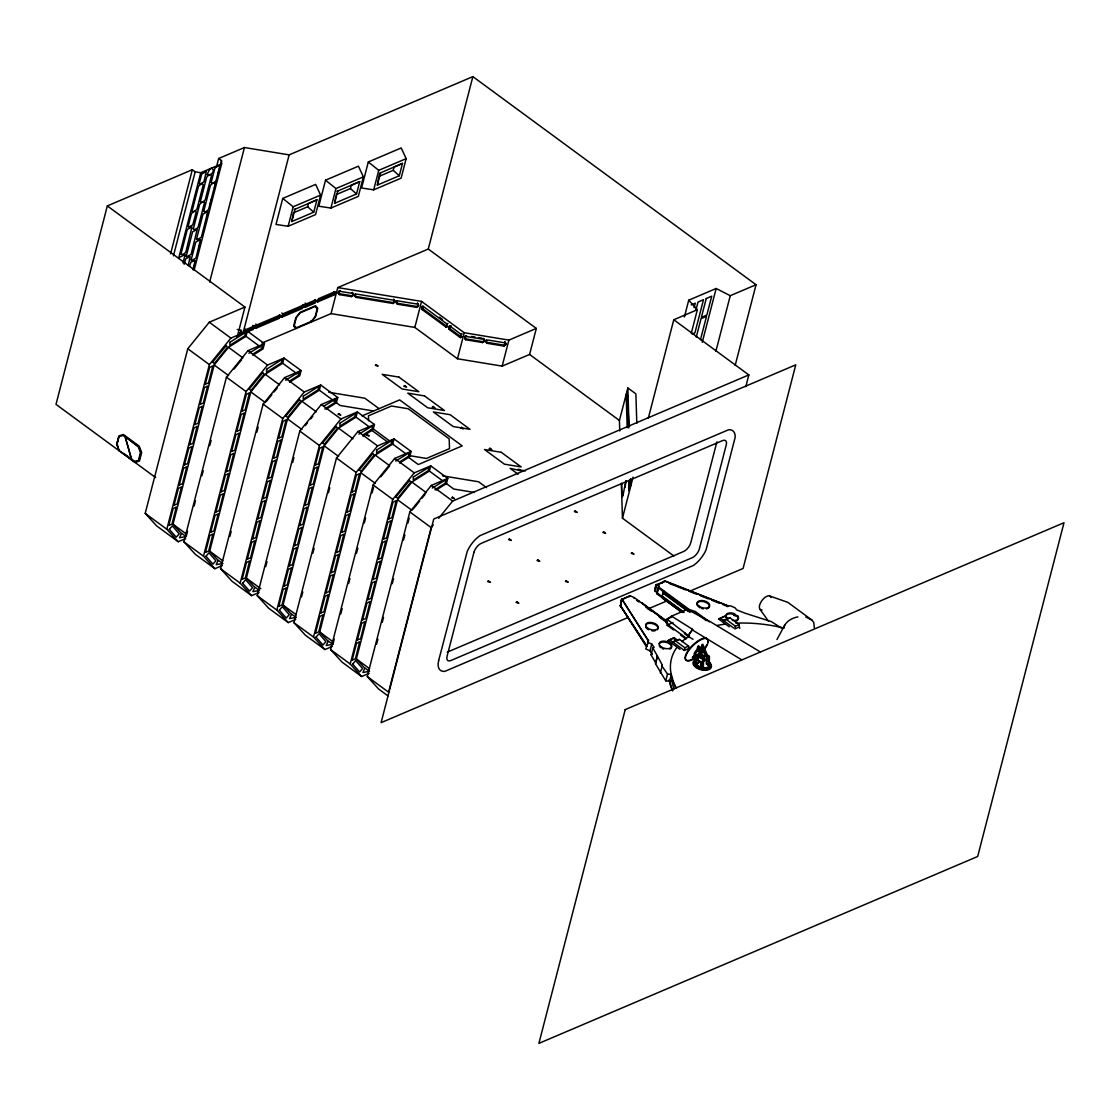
<?xml version="1.0" encoding="UTF-8"?>
<svg xmlns="http://www.w3.org/2000/svg" width="1120" height="1120" viewBox="0 0 1120 1120"><rect width="100%" height="100%" fill="white"/><g stroke="black" fill="none" stroke-linecap="round" stroke-linejoin="round"><path stroke-width="1.5" d="M700.588 666.344L700.644 662.438L698.95 661.192L697.298 663.922L695.422 662.55L699.93 656.25L703.528 658.896L703.402 667.31L700.588 666.344L701.526 665.938L701.582 662.046L700.644 662.438M702.464 667.716L702.59 659.288L698.992 656.642M705.782 653.758L709.38 656.404L709.254 664.832L708.302 665.224L706.426 663.852L706.496 659.946L707.434 659.554M708.302 665.224L708.442 656.796L706.034 655.032M814.366 628.068L813.764 622.44L811.93 620.074L787.808 602.35L769.51 595.924M760.34 651.966L710.444 621.768L687.414 609.392L687.33 610.456L690.102 612.402M625.828 481.194L622.902 495.866L621.796 497M625.086 487.41L626.01 480.746M291.802 221.536L293.398 212.842L307.664 206.766L308.504 203.518L316.932 199.836L313.74 212.198L291.802 221.536L294.994 209.174L294.238 209.594L316.932 199.836M334.572 203.322L337.778 190.96L337.022 191.366L359.716 181.608L356.524 193.97L334.572 203.322L335.916 196.07M402.5 163.394L394.072 167.076L393.232 170.324L378.966 176.4L379.806 173.152L402.5 163.394L399.294 175.756L377.356 185.094L378.7 177.856M684.292 650.44L684.852 647.752L688.632 646.142L688.814 648.508L684.292 650.44L669.662 639.688L668.15 640.612L680.008 649.32M739.186 624.596L735.42 626.206L734.86 628.894L739.382 626.962L739.186 624.596L730.044 617.876L723.352 620.438L730.044 617.876M657.272 655.732L662.34 665.14L662.088 666.274L667.534 674.044L671.314 674.436L669.564 681.24L665.784 680.848L655.55 663.796L657.272 655.732L652.792 647.976L654.15 647.402L651.742 644.07L647.5 642.096L648.326 640.052M703.85 656.852L703.99 656.166A2.17 1.456 66.9 0 1 706.118 656.012A2.17 1.456 66.9 0 1 706.86 658.938A2.17 1.456 66.9 0 1 704.746 659.092M216.482 166.908L218.666 158.494L221.508 160.58L221.606 163.842L200.76 172.718L195.174 171.794L192.332 169.708L107.324 205.926L56 404.362L155.694 477.624M118.86 436.8L116.802 444.71L118.86 436.8L123.396 435.302L138.838 446.656L141.008 452.438L138.964 460.362L134.428 461.846L131.824 460.096L125.314 437.346L131.67 459.83L118.972 450.492L117.362 444.486M170.59 253.792L192.332 169.708M173.432 255.878L195.174 171.794M178.584 258.482L200.76 172.718M183.008 263.074L185.122 254.492L180.18 257.04M184.17 264.264L185.836 258.65L190.148 256.676L188.272 265.37M138.418 460.586L140.462 452.676L138.292 446.894L123.396 435.302M189.476 266.35L190.946 262.122L195.188 260.456L193.172 269.066M193.228 269.892L194.544 264.852M198.884 248.038L200.2 242.984M206.71 217.756L208.026 212.716M210.196 204.302L211.498 199.262M214.55 187.488L215.852 182.448M218.022 174.034L219.324 168.994M220.206 165.634L221.508 160.58M194.208 269.794L221.606 163.842M185.696 538.566L178.22 541.744L156.618 525.868L145.208 513.366L187.782 348.754L209.286 322.224L244.93 307.048L107.324 205.926M209.65 282.044L244.44 147.518L289.128 154.882L472.864 76.622L756.042 284.718L735.168 365.428M178.22 541.744L166.81 529.242L209.384 364.63L230.888 338.1L247.338 331.1L264.404 343.63L263.06 348.838L252.854 355.264M185.85 536.41L180.6 532.546L172.998 524.216L214.172 364.994L228.508 347.312L245.994 336.308L247.338 331.1M222.376 565.516L214.9 568.708L195.286 554.288L183.876 541.772L226.45 377.174L247.954 350.644L264.404 343.63M237.104 337.316L244.93 307.048M186.256 536.242L187.544 531.272M194.068 506.114L195.468 500.864M201.922 475.734L203.21 470.75M209.72 445.606L211.12 440.356M241.094 331.576L239.694 333.284L241.136 332.5L241.444 330.288M241.136 332.5L240.534 330.036L237.244 329.49M243.026 333.144L289.128 154.882M244.482 332.248L243.334 331.408L245.042 332.864L244.482 332.248L245.882 329.616L253.834 326.228L254.408 326.858L252.994 329.49L246.638 332.192M282.744 198.422L276.01 224.448L288.134 226.282L315.546 214.606L320.6 195.09L315.658 184.394L282.744 198.422L293.174 206.766L320.6 195.09M243.908 332.038L251.86 328.65L253.274 326.018L252.7 325.388L256.018 328.202L279.048 318.388L280.462 315.756M255.444 327.572L256.858 324.94L279.888 315.14L282.072 317.1L302.358 308.462L303.772 305.83L303.198 305.2L282.912 313.852L281.498 316.47L282.072 317.1M288.134 226.282L293.174 206.766M214.9 568.708L203.49 556.192L246.064 391.58L267.568 365.064L284.018 358.05L301.084 370.58L299.74 375.788L289.534 382.214M222.53 563.36L217.28 559.496L209.678 551.166L250.852 391.944L265.188 374.262L282.674 363.258L284.018 358.05M256.018 328.202L254.884 327.362L277.914 317.548L279.328 314.916L281.498 316.47M259.056 592.466L251.58 595.658L231.966 581.238L220.556 568.722L263.13 404.124L284.62 377.594L301.084 370.58M229.88 536.382L231.168 531.412M256.816 432.222L258.16 427.112M325.528 180.194L318.794 206.22L330.904 208.068L358.33 196.378L363.384 176.862L358.442 166.18L325.528 180.194L335.958 188.552L363.384 176.862M280.924 316.26L301.224 307.622L302.638 304.99L303.772 305.83M305.382 307.174L304.808 306.544L306.222 303.926L315.546 299.95L316.12 300.58L314.706 303.198L305.382 307.174L304.234 306.334L313.558 302.372L314.972 299.74L317.716 301.91L333.9 295.022L335.314 292.39L334.74 291.774L318.556 298.662L317.142 301.294M330.904 208.068L335.958 188.552M251.58 595.658L240.17 583.142L282.744 418.53L304.248 392.014L320.698 385L337.764 397.53L336.406 402.738L326.214 409.164M259.21 590.31L253.96 586.46L246.358 578.116L287.532 418.894L301.868 401.212L319.354 390.208L320.698 385M336.182 194.628L350.448 188.552L351.288 185.29L359.716 181.608M317.716 301.91L316.582 301.084L332.766 294.182L334.18 291.564L335.314 292.39M368.312 161.966L361.578 187.992L373.688 189.84L401.114 178.164L406.168 158.648L401.212 147.952L368.312 161.966L378.742 170.324L406.168 158.648M295.736 619.416L288.26 622.608L268.632 608.188L257.236 595.686L299.796 431.074L321.3 404.544L337.764 397.53M265.706 566.65L266.994 561.68M292.642 462.49L293.93 457.52M261.912 343.056L331.044 313.614L337.778 287.588L428.274 249.032L472.864 76.622M338.324 293.44L338.632 291.214L340.06 290.43L338.324 293.44L339.248 294.616L351.554 296.632L353.318 294.56L352.366 292.46L353.318 294.56M373.688 189.84L378.742 170.324M377.356 185.094L380.562 172.732M352.982 295.862L353.29 293.636M354.956 296.184L355.264 293.958L354.956 296.184L355.894 297.36L393.022 303.478L394.8 301.392L393.834 299.306L394.8 301.392M288.26 622.608L276.85 610.092L319.424 445.494L340.928 418.964L357.378 411.95L374.43 424.494L373.086 429.688L362.894 436.114M295.89 617.26L290.64 613.41L283.024 605.066L324.212 445.844L338.548 428.162L356.034 417.158L357.378 411.95M332.416 646.366L324.94 649.558L305.312 635.138L293.902 622.636L336.476 458.024L357.98 431.494L374.43 424.494M301.518 596.932L302.806 591.948M312.816 553.266L314.104 548.296M328.468 492.758L329.742 487.788M394.45 302.694L394.758 300.468M396.438 303.016L396.746 300.804L396.438 303.016L397.362 304.192L416.724 307.384L418.488 305.298L417.536 303.212L418.488 305.298M324.94 649.558L313.53 637.042L356.104 472.444L377.594 445.914L394.058 438.9L411.11 451.444L409.766 456.638L399.56 463.064M332.556 644.21L327.306 640.36L319.704 632.016L360.878 472.794L375.214 455.112L392.714 444.108L394.058 438.9M418.152 306.6L418.46 304.388M369.096 673.33L361.606 676.508L341.992 662.088L330.582 649.586L373.156 484.974L394.66 458.444L411.11 451.444M332.976 644.056L334.25 639.072M340.774 613.928L342.174 608.678M348.628 583.534L349.916 578.564M356.426 553.42L357.826 548.17M364.28 523.026L365.568 518.056M372.05 492.912L373.548 487.536M428.274 249.032L536.312 328.426L529.592 354.452L502.166 366.128L457.478 358.764L414.834 327.432L421.554 301.406L337.778 287.588M421.554 307.972L422.982 306.208L446.88 323.876L447.146 326.774L446.04 327.124L422.156 309.582L421.554 307.972L422.982 306.208L421.89 306.67M361.606 676.508L350.21 664.006L392.77 499.394L414.274 472.864L430.738 465.85L447.79 478.394L446.446 483.602L436.24 490.014M369.236 671.16L363.986 667.31L356.384 658.966L397.558 499.744L411.894 482.062L429.38 471.058L430.738 465.85M460.25 337.582L462.448 336.756L460.25 337.582L449.162 329.42L448.896 326.522L451.094 325.71L449.988 326.06L450.254 328.958L461.342 337.106M387.996 695.898L378.672 689.052L367.262 676.536L409.836 511.924L431.34 485.394L447.79 478.394M376.6 644.196L377.888 639.212M392.238 583.688L393.526 578.704M403.536 540.022L404.866 534.912M407.876 523.18L409.164 518.21M382.256 622.356L383.544 617.386M461.356 337.232L461.09 334.32L450.002 326.172L448.896 326.522M457.478 358.764L464.212 332.738L421.554 301.406M464.758 338.59L465.066 336.378L466.494 335.594L464.758 338.59L465.682 339.766L482.692 342.566L484.47 340.494L483.504 338.394L484.442 339.57L484.134 341.796M433.314 524.944L431.158 527.604L388.584 692.202L367.262 676.536M486.108 342.118L486.416 339.892L486.108 342.118L487.046 343.294L504.056 346.094L505.82 344.008L504.868 341.922L505.82 344.008M505.484 345.31L505.792 343.098M502.166 366.128L508.886 340.116L536.312 328.426M619.752 430.948L619.43 420.476L627.844 387.94L635.88 393.848L636.804 423.36M626.192 395.598L627.046 392.35L627.55 408.8L626.71 412.048L626.192 395.598L627.774 395.864M673.89 555.996L622.454 518.196L633.052 477.204M648.382 417.942L673.778 319.76L697.368 309.708L688.73 300.188L716.156 288.498L730.268 295.694L756.042 284.718M684.376 317.002L688.73 300.188M694.092 307.748L695.282 303.184L691.166 304.934M695.87 310.31L698.012 302.022L703.5 299.684L694.918 332.864L692.174 334.04M655.508 662.536L651.028 654.78L652.386 654.206L649.992 650.874L645.736 648.9L646.562 646.856L620.34 605.598L647.052 646.254M621.978 599.242L648.214 640.5L621.978 599.242L630.14 595.77L634.326 597.618L666.33 621.222L668.43 625.044L686.252 638.148L686.014 639.03L680.54 635.012M621.32 604.94L620.606 605.878L621.166 600.138L622.356 599.074L620.228 606.046M691.278 333.256L697.368 309.708M696.276 337.036L701.022 318.682L706.51 316.344L700.476 339.71M634.088 598.514L634.326 597.618M702.24 342.314L716.156 288.498M639.016 601.062L638.778 601.958L636.44 600.236M715.918 351.19L730.268 295.694M682.164 612.402L657.09 593.978L657.048 592.634L655.088 591.192L655.648 585.452L665 580.916L728.322 605.976L730.52 605.836L734.986 607.768L736.778 609.952L744.828 613.116L771.358 621.628L781.312 627.984M657.09 593.978L658.812 585.83L656.852 584.388L655.088 591.192L655.802 590.254L655.046 587.776M657.048 592.634L658.812 585.83M647.444 644.77L648.592 640.346M664.622 581.084L662.368 582.596L664.622 581.084L728.322 605.976M661.78 597.422L663.544 590.618M681.086 611.856L662.844 598.444L662.13 596.078L683.872 612.066M686.476 610.386L664.02 593.88L663.306 591.514M649.992 650.874L651.742 644.07M651.028 654.78L652.792 647.976M666.33 621.222L665.98 622.566L667.38 621.572L641.942 602.882L645.848 606.284M655.55 663.796L657.314 656.992M673.68 629.972L668.206 625.94L668.43 625.044M716.884 441.868L690.816 542.626A8.078 3.934 -53.7 0 1 683.662 551.474L447.146 652.204M660.338 673.078L662.34 665.14M665.784 680.848L667.534 674.044M745.794 386.68L748.832 374.92L673.778 319.76M689.01 610.932L689.36 609.588L658.854 587.174M674.142 688.884A102.256 56.742 14.5 0 1 672.476 684.138L671.832 681.016L672.588 678.062M706.328 620.662L695.156 612.458L695.394 611.576L689.36 609.588M738.136 619.57A6.44 3.57 14.5 0 0 737.422 616.672L733.936 615.356L734.538 613.746L733.768 613.438A6.44 3.57 14.5 0 0 726.74 613.97A6.44 3.57 14.5 0 0 727.874 618.576M733.936 615.356L734.538 613.746M737.422 616.672L737.646 615.776L734.16 614.46M700.952 658.07A1.638 1.106 66.9 0 0 700.798 656.95L697.368 648.256L698.642 645.988L704.046 658.952A2.66 1.806 66.9 0 1 702.814 661.332A2.66 1.806 66.9 0 0 703.29 659.274L697.886 646.31M698.642 645.988L697.368 648.256M706.426 659.512A2.66 1.806 66.9 0 0 708.204 657.188L702.8 644.224L701.526 646.478L704.942 655.186A1.638 1.106 66.9 0 1 704.816 656.922M783.748 627.48C785.694 621.39 791.952 618.002 797.888 616.882M266.308 401.52L271.852 394.604M776.944 639.548L784.938 624.736M695.422 662.55L698.152 659.19M697.298 663.922L699.888 660.8M703.052 657.104L704.844 654.15M704.802 658.7L703.15 661.43L704.088 661.024M692.622 629.356L687.89 636.104L692.622 629.356L671.566 616.14L666.946 619.136L688.646 635.782M698.502 660.268L692.482 657.594L694.26 655.844L698.894 657.846M694.26 655.844L692.482 657.594M629.426 596.708L630.14 595.77L621.166 600.138L622.356 599.074M234.094 368.984L241.64 359.688M311.234 321.468L315.126 316.68L317.17 308.756L315.112 306.502L300.202 312.844L296.324 317.632L294.28 325.556L296.338 327.81L311.234 321.468L310.674 321.048M311.304 322.014L315.602 316.708L317.786 308.252L315.504 305.76L300.146 312.298L295.848 317.604L293.664 326.06L295.946 328.566M274.008 391.944L277.242 387.968M305.298 425.544L307.454 422.884M310.688 418.908L312.83 416.248M380.8 476.784L389.424 466.158M413.182 509.054L419.636 501.088M421.792 498.428L425.026 494.438M438.69 518.308L452.662 501.074L748.832 374.92M622.958 495.138L621.964 496.16L621.572 483.644L622.37 483.784M668.15 640.612L674.184 637.756L677.32 640.052L679.476 639.408L688.632 646.142M727.874 618.52L724.752 616.21L718.718 619.08L729.246 626.822M685.902 638.372L688.576 636.608L693.07 639.296M248.92 353.276L262.388 345.016L261.814 348.488L252.966 354.074M285.6 380.24L299.054 371.98L298.606 375.34L289.646 381.024M323.736 406.266L335.734 398.93L335.174 402.402L324.87 408.898M358.96 434.14L372.414 425.88L371.952 429.24L362.992 434.924M395.64 461.09L409.094 452.83L408.52 456.302L399.672 461.888M432.32 488.04L445.774 479.78L445.2 483.252L434.896 489.748M181.342 533.666L179.536 537.74L186.116 536.522M254.702 587.566L252.882 591.64L259.476 590.422M364.728 668.43L362.922 672.504L369.502 671.272M718.718 619.08L724.752 616.21M338.296 292.516L339.22 293.692L351.526 295.722L352.954 294.938M355.292 294.882L356.734 294.098L393.862 300.23M354.928 295.26L355.866 296.436L392.994 302.554L394.422 301.77M396.774 301.728L398.202 300.944L417.564 304.136M396.41 302.106L397.334 303.268L416.682 306.46L418.124 305.69M464.73 337.68L465.654 338.842L482.664 341.656L484.106 340.872M486.444 340.816L487.886 340.032L504.896 342.846M486.08 341.194L487.018 342.37L504.028 345.17L505.456 344.386M218.666 158.494L244.44 147.518M422.156 309.582L423.248 309.106L447.132 326.662L446.04 327.124M446.88 323.876L447.972 323.414M134.428 461.846L138.964 460.362M448.56 327.824L449.652 327.362M449.162 329.42L450.254 328.958M461.09 334.32L462.182 333.858M362.026 415.926L399.644 399.896L462.196 445.872L418.306 464.562L408.576 457.408M517.524 469.49L518.896 469.238L520.338 470.61L510.118 468.356L518.084 474.208M663.908 582.022L655.648 585.452L656.852 584.388M627.256 617.82L381.094 722.666L433.762 519.022L795.76 364.826L743.092 568.47L690.004 591.094M648.172 608.902L667.478 600.684M671.566 616.14L687.414 609.392M666.946 619.136L671.65 617.134M695.156 612.458L689.136 610.484L688.002 610.974L664.132 593.432M667.38 621.572L666.092 622.118L668.206 625.94M666.764 625.282L673.022 622.608M669.662 639.688L674.184 637.756M685.118 633.192L684.376 633.514L688.576 636.608M677.32 640.052L672.784 641.984L679.476 639.408M702.59 659.288L703.528 658.896A2.17 1.456 66.9 0 0 701.512 656.922M708.442 656.796L709.38 656.404M706.426 663.852L709.254 664.832M218.022 560.616L216.216 564.69L222.796 563.472M291.382 614.516L289.562 618.59L296.142 617.372M328.048 641.48L326.242 645.54L332.822 644.322M135.044 462.448L139.468 461.048L141.652 452.592L139.244 446.18L123.326 434.476L118.902 435.876L116.718 444.332L119.126 450.744M671.832 681.016L669.676 680.792L670.334 683.984A104.482 57.974 14.5 0 0 672.742 690.452M340.088 291.354L352.394 293.384M464.212 332.738L508.886 340.116M471.604 336.434L475.006 336.994M478.408 337.554L481.81 338.114M331.044 313.614L414.834 327.432M466.522 336.518L483.532 339.318M629.664 426.342L628.082 426.076L627.578 409.948L626.738 413.21L627.186 427.714M328.762 392.266L364.854 398.216L379.078 408.66M373.59 410.998L340.074 405.468L336.098 402.542M460.656 427.784L453.264 426.566L433.356 411.95L450.114 414.708L470.008 429.338L463.036 428.176M630.448 482.202L628.866 481.936L629.146 491.022L629.762 480.2M519.89 469.966L525.476 470.89M409.696 455.686L426.454 458.444L449.498 448.63L449.19 438.858L408.254 408.772L391.496 406.014L368.452 415.828L368.606 420.714M442.498 475.832L478.59 481.782L486.542 487.634M474.432 492.45L453.796 489.048L445.844 483.196M784.098 628.138L776.104 626.332A104.482 57.974 14.5 0 0 735.924 623.196M805.812 617.036L811.93 620.074M669.382 583.45L685.608 589.876M688.856 591.164L696.976 594.384M700.224 595.658L708.344 598.878M711.592 600.166L719.712 603.372M722.96 604.66L727.832 606.592M734.3 614.642L733.544 614.32A6.44 3.57 14.5 0 0 725.956 617.554M698.404 654.08L704.592 656.754A1.638 1.106 66.9 0 0 705.026 656.852M703.836 657.076L697.648 654.402L696.64 655.83L699.65 657.16M693.504 656.166L698.138 658.168M691.88 629.678L741.776 659.876M529.592 354.452L619.43 420.476M439.544 317.212L442.358 319.284M333.83 292.866L334.978 293.692M332.766 294.182L333.9 295.022M314.636 301.042L315.784 301.868M313.558 302.372L314.706 303.198M305.088 303.086L306.222 303.926M304.01 304.416L305.144 305.242M303.674 305.718L304.808 306.544M302.302 306.292L303.436 307.132M726.264 619.486L735.42 626.206M301.224 307.622L302.358 308.462M720.216 618.142L733.572 627.956M695.394 611.576L709.338 621.824M689.136 610.484L658.616 588.07L658.574 586.726M687.652 609.938L663.194 591.962L664.02 593.88M281.778 313.012L282.912 313.852M683.76 612.514L657.314 593.082L657.272 591.738M662.956 597.996L682.612 612.444M278.992 316.218L280.126 317.058M277.914 317.548L279.048 318.388M648.522 608.258L667.268 622.02M255.724 324.114L256.858 324.94M254.646 325.43L255.78 326.27M252.938 327.32L254.072 328.16M251.86 328.65L252.994 329.49M673.428 638.358L676.06 640.29M675.696 641.018L684.852 647.752M244.748 328.776L245.882 329.616M696.36 662.144L698.236 663.516M372.848 428.61L390.6 441.644M245.994 336.308L260.428 346.906M282.674 363.258L297.108 373.856M319.354 390.208L336.406 402.738M356.034 417.158L369.152 426.804M392.714 444.108L405.832 453.754M429.38 471.058L442.512 480.704M371.056 429.828L387.73 442.092M209.286 322.224L230.888 338.1M247.954 350.644L267.568 365.064M284.62 377.594L304.248 392.014M321.3 404.544L340.928 418.964M357.98 431.494L377.594 445.914M394.66 458.444L414.274 472.864M431.34 485.394L452.662 501.074M228.508 347.312L242.942 357.91M265.188 374.262L279.622 384.86M301.868 401.212L316.302 411.824M338.548 428.162L352.982 438.774M375.214 455.112L389.648 465.724M411.894 482.062L426.328 492.674M214.172 364.994L228.606 375.592M250.852 391.944L265.286 402.556M287.532 418.894L301.966 429.506M324.212 445.844L338.646 456.456M360.878 472.794L375.326 483.406M397.558 499.744L411.992 510.356M187.782 348.754L209.384 364.63M226.45 377.174L246.064 391.58M263.13 404.124L282.744 418.53M299.796 431.074L319.424 445.494M336.476 458.024L356.104 472.444M373.156 484.974L392.77 499.394M409.836 511.924L431.158 527.604M123.732 453.362L134.974 461.622M172.998 524.216L186.116 533.848M209.678 551.166L222.796 560.798M246.358 578.116L260.792 588.714M283.024 605.066L296.156 614.712M319.704 632.016L332.836 641.662M356.384 658.966L369.502 668.612M145.208 513.366L166.81 529.242M183.876 541.772L203.49 556.192M220.556 568.722L240.17 583.142M257.236 595.686L276.85 610.092M293.902 622.636L313.53 637.042M330.582 649.586L350.21 664.006M645.61 606.998L651.07 611.03M659.26 617.078L664.734 621.11M393.232 170.324L399.294 175.756M350.448 188.552L356.524 193.97M307.664 206.766L313.74 212.198M760.004 609.322L768.488 621.222M620.34 605.598L646.674 646.408M662.018 596.526L662.844 598.444M702.044 644.546L707.448 657.51A2.66 1.806 66.9 0 1 705.67 659.834M702.268 646.156L705.138 653.422M699.832 652.288L701.554 656.642M422.646 307.51L423.248 309.106M739.382 626.962L739.802 628.432M671.202 674.884L671.86 678.076A104.482 57.974 14.5 0 0 676.228 688.436M669.228 679.644L670.208 684.432A104.482 57.974 14.5 0 0 672.63 690.9M627.844 387.94L629.034 426.328M630.658 478.688L630.868 485.66M628.376 415.072L628.768 427.98M621.376 483.294L622.454 518.196M504.028 345.17L504.056 346.094M487.018 342.37L487.046 343.294M482.664 341.656L482.692 342.566M465.654 338.842L465.682 339.766M465.066 336.378L465.094 337.288M416.682 306.46L416.724 307.384M397.334 303.268L397.362 304.192M392.994 302.554L393.022 303.478M355.866 296.436L355.894 297.36M351.526 295.722L351.554 296.632M339.22 293.692L339.248 294.616M676.354 687.988A104.482 57.974 14.5 0 1 671.972 677.628L670.656 671.244A104.482 57.974 14.5 0 1 676.55 647.864M681.926 641.704A104.482 57.974 14.5 0 1 689.472 635.894M716.884 625.492A104.482 57.974 14.5 0 1 724.57 624.204M696.864 604.156A6.44 3.57 14.5 0 1 706.23 602.532A6.44 3.57 14.5 0 1 706.426 608.902M703.29 608.874A6.44 3.57 14.5 0 1 701.652 608.468M700.112 607.852A6.44 3.57 14.5 0 1 698.796 607.054M697.774 606.13A6.44 3.57 14.5 0 1 697.116 605.136M737.534 620.354A6.44 3.57 14.5 0 1 736.554 620.942M737.646 615.776A6.44 3.57 14.5 0 1 732.368 620.396M659.162 643.86A6.44 3.57 14.5 0 1 668.332 643.146A6.44 3.57 14.5 0 1 669.816 649.138M663.754 649.096A6.44 3.57 14.5 0 1 662.228 648.48M660.898 647.668A6.44 3.57 14.5 0 1 659.218 645.764M645.61 625.142A6.44 3.57 14.5 0 1 654.038 624.106A6.44 3.57 14.5 0 1 657.244 629.846M654.976 630.812A6.44 3.57 14.5 0 1 651.84 630.784M648.676 629.762A6.44 3.57 14.5 0 1 645.666 627.046M702.45 648.648A5.558 2.058 -44.5 0 1 701.47 650.636M697.466 654.486A5.558 2.058 -44.5 0 1 694.106 654.15A5.558 2.058 -44.5 0 1 698.068 648.662M699.16 647.892A5.558 2.058 -44.5 0 1 702.324 647.332M699.776 649.082A4.788 1.778 -44.5 0 1 702.142 650.832A4.788 1.778 -44.5 0 1 696.192 655.508A4.788 1.778 -44.5 0 1 697.886 650.566M697.494 656.474A15.008 5.558 -44.5 0 1 686.224 654.892A15.008 5.558 -44.5 0 1 705.096 638.442A15.008 5.558 -44.5 0 1 700.42 653.926M694.162 658.182A15.008 5.558 -44.5 0 1 685.3 656.18A15.008 5.558 -44.5 0 1 698.754 640.416A15.008 5.558 -44.5 0 1 707.616 642.418M706.65 644.966A15.008 5.558 -44.5 0 1 702.73 650.72M703.472 660.38A2.17 1.456 66.9 0 1 702.562 661.066M705.698 654.864A1.638 1.106 66.9 0 1 705.852 655.438M703.43 660.268A2.66 1.806 66.9 0 1 702.884 660.856M762.076 609.966A8.288 4.032 -53.7 0 1 761.796 600.74A8.288 4.032 -53.7 0 1 770.938 597.492M708.638 661.934A9.45 5.236 14.5 0 1 708.876 669.564A9.45 5.236 14.5 0 1 695.814 667.408A9.45 5.236 14.5 0 1 695.576 659.778M708.89 662.228A7.546 4.186 14.5 0 1 706.916 667.548A7.546 4.186 14.5 0 1 697.004 665.154A7.546 4.186 14.5 0 1 697.27 659.428M704.354 659.484A7.546 4.186 14.5 0 1 706.146 660.212M710.64 666.064A8.61 4.774 14.5 0 1 699.146 668.668A8.61 4.774 14.5 0 1 696.164 660.212M709.436 663.418A8.61 4.774 14.5 0 1 710.318 664.748M708.232 660.926A8.33 4.62 14.5 0 1 708.904 667.408A8.33 4.62 14.5 0 1 698.026 666.442A8.33 4.62 14.5 0 1 695.45 659.792M708.778 662.676A7.546 4.186 14.5 0 1 706.258 668.108M702.59 668.08A7.546 4.186 14.5 0 1 700.672 667.618M698.88 666.89A7.546 4.186 14.5 0 1 697.144 659.876M704.242 659.932A7.546 4.186 14.5 0 1 707.574 661.598M229.936 342.37L229.88 345.282L244.762 335.958L245.322 332.486L229.964 342.244M266.616 369.32L266.546 372.232L281.428 362.908L282.002 359.436L266.644 369.208M303.296 396.284L303.226 399.182L318.108 389.858L318.682 386.386L303.324 396.158M339.976 423.234L339.906 426.132L354.788 416.808L355.39 413.42L340.004 423.108M376.656 450.184L376.586 453.082L391.468 443.758L392.028 440.3L376.67 450.058M413.336 477.134L413.266 480.046L428.148 470.722L428.75 467.32L413.35 477.008M181.02 253.792C181.258 255.808 185.458 253.246 185.948 251.692L191.982 226.94L187.334 229.446L181.02 253.792M188.09 226.464L188.65 227.094L192.78 224.896L196.224 212.002C195.972 209.972 191.772 212.534 191.282 214.102L188.09 226.464M192.122 210.854C192.374 212.87 196.574 210.308 197.064 208.74L203.28 184.674C203.042 182.644 198.842 185.206 198.352 186.774L192.122 210.854M186.256 256.186L186.816 256.816L191.1 254.352L197.218 229.348L192.57 231.854L186.256 256.186M199.192 183.526L199.766 184.142L203.896 181.958L206.29 171.64L201.782 173.88L199.192 183.526M193.326 228.858C193.564 230.888 197.764 228.326 198.254 226.758L204.484 202.692C204.232 200.662 200.032 203.224 199.542 204.792L193.326 228.858M191.156 259.896L191.716 260.512L196 258.048L200.438 239.554L195.79 242.06L191.156 259.896M200.382 201.544C200.634 203.56 204.834 200.998 205.324 199.43L211.554 175.364C211.302 173.334 207.102 175.896 206.612 177.464L200.382 201.544M196.532 239.078L197.106 239.694L201.376 237.23L207.802 211.652L203.028 214.088L196.532 239.078M207.284 174.86C217.952 175.364 211.68 159.992 207.284 174.86M203.77 211.092C204.022 213.122 208.222 210.56 208.712 208.992L215.264 183.624C215.026 181.594 210.826 184.156 210.336 185.724L203.77 211.092M211.176 182.462C211.414 184.492 215.614 181.93 216.118 180.362L219.646 166.698C219.394 164.682 215.194 167.244 214.704 168.812L211.176 182.462M168.77 525.364L172.018 524.104L176.26 507.038L173.11 508.648L168.77 525.364M169.288 529.326L176.246 537.18L179.2 533.82L172.354 525.868L169.288 529.326M174.006 505.19L177.24 503.93L181.482 486.864L178.346 488.474L174.006 505.19M179.228 485.016L182.476 483.756L186.774 466.732L183.568 468.3L179.228 485.016M184.436 464.856L187.684 463.582L191.982 446.572L188.776 448.126L184.436 464.856M189.644 444.682L192.892 443.422L197.134 426.356L193.942 428.092L189.644 444.682M194.88 424.508L198.128 423.248L202.356 406.182L199.22 407.792L194.88 424.508M200.088 404.348L203.322 403.074L207.564 386.022L204.414 387.618L200.088 404.348M205.282 384.188L208.53 382.914L212.828 365.904L209.622 367.458L205.282 384.188M212.52 362.152L214.34 363.538L227.36 347.452L226.24 345.576L212.52 362.152M205.45 552.314L208.698 551.054L212.94 533.988L209.79 535.598L205.45 552.314M205.968 556.276L212.912 564.13L215.88 560.77L208.978 552.776L205.968 556.276M210.686 532.14L213.92 530.88L218.232 513.856L215.012 515.424L210.686 532.14M215.908 511.966L219.156 510.706L223.454 493.682L220.248 495.25L215.908 511.966M221.116 491.806L224.35 490.532L228.592 473.48L225.456 475.09L221.116 491.806M226.324 471.632L229.572 470.372L233.814 453.306L230.664 454.916L226.324 471.632M231.56 451.458L234.794 450.198L239.106 433.174L235.886 434.742L231.56 451.458M236.754 431.298L240.002 430.024L244.314 413.014L241.094 414.582L236.754 431.298M241.962 411.138L245.21 409.864L249.452 392.812L246.302 394.408L241.962 411.138M249.2 389.116L251.02 390.488L264.04 374.416L262.906 372.526L249.242 388.976M242.13 579.278L245.364 578.004L249.606 560.938L246.47 562.548L242.13 579.278M242.648 583.226L249.592 591.08L252.56 587.72L245.714 579.768L242.648 583.226M247.352 559.09L250.6 557.83L254.842 540.764L251.692 542.374L247.352 559.09M252.588 538.916L255.822 537.656L260.064 520.59L256.928 522.2L252.588 538.916M257.796 518.756L261.03 517.482L265.342 500.472L262.122 502.04L257.796 518.756M263.004 498.582L266.252 497.322L270.494 480.256L267.344 481.866L263.004 498.582M268.226 478.408L271.474 477.148L275.786 460.124L272.566 461.692L268.226 478.408M273.434 458.248L276.682 456.974L280.924 439.922L277.774 441.532L273.434 458.248M278.642 438.088L281.876 436.814L286.188 419.804L282.982 421.358L278.642 438.088M285.88 416.066L287.7 417.438L300.706 401.366L299.586 399.476L285.922 415.926M278.81 606.228L282.044 604.954L286.286 587.902L283.136 589.498L278.81 606.228M279.314 610.19L286.272 618.044L289.226 614.67L282.324 606.69L279.314 610.19M284.032 586.054L287.28 584.78L291.578 567.756L288.33 569.464L284.032 586.054M289.268 565.88L292.502 564.606L296.814 547.582L293.594 549.15L289.268 565.88M294.462 545.706L297.71 544.446L301.952 527.38L298.802 528.99L294.462 545.706M299.684 525.546L302.932 524.272L307.174 507.206L304.024 508.816L299.684 525.546M304.906 505.372L308.154 504.098L312.396 487.032L309.246 488.642L304.906 505.372M310.114 485.198L313.362 483.938L317.66 466.914L314.454 468.482L310.114 485.198M315.322 465.038L318.556 463.764L322.868 446.754L319.648 448.322L315.322 465.038M322.546 443.016L324.38 444.388L337.386 428.316L336.266 426.426L322.546 443.016M315.476 633.178L318.724 631.904L322.966 614.852L319.816 616.448L315.476 633.178M315.994 637.14L322.952 644.994L325.906 641.62L319.074 633.682L315.994 637.14M320.712 613.004L323.96 611.73L328.202 594.678L325.052 596.274L320.712 613.004M325.934 592.83L329.182 591.556L333.424 574.504L330.274 576.1L325.934 592.83M331.142 572.656L334.39 571.396L338.632 554.33L335.482 555.94L331.142 572.656M336.364 552.496L339.598 551.222L343.84 534.17L340.704 535.766L336.364 552.496M341.586 532.322L344.834 531.048L349.132 514.038L345.926 515.592L341.586 532.322M346.794 512.148L350.042 510.888L354.284 493.822L351.134 495.432L346.794 512.148M351.988 491.988L355.236 490.728L359.478 473.662L356.328 475.272L351.988 491.988M359.226 469.966L361.046 471.338L374.066 455.266L372.946 453.376L359.226 469.966M352.156 660.128L355.404 658.854L359.646 641.802L356.496 643.398L352.156 660.128M352.674 664.09L359.632 671.944L362.586 668.57L355.684 660.59L352.674 664.09M357.392 639.954L360.64 638.68L364.868 621.628L361.676 623.364L357.392 639.954M362.614 619.78L365.862 618.506L370.174 601.496L366.954 603.05L362.614 619.78M367.822 599.62L371.07 598.346L375.368 581.322L372.162 582.89L367.822 599.62M373.044 579.446L376.278 578.172L380.52 561.12L377.37 562.716L373.044 579.446M378.266 559.272L381.514 557.998L385.756 540.946L382.606 542.542L378.266 559.272M383.474 539.112L386.708 537.838L390.95 520.772L387.814 522.382L383.474 539.112M388.668 518.938L391.916 517.678L396.228 500.654L393.008 502.222L388.668 518.938M395.906 496.916L397.726 498.288L410.746 482.216L409.626 480.326L395.906 496.916M438.662 660.506L438.13 663.922A20.3 9.884 -53.7 0 0 444.892 671.342L693.35 565.502A20.3 9.884 -53.7 0 0 706.09 549.794L735.196 437.234A20.3 9.884 -53.7 0 0 728.434 429.814L479.976 535.654A20.3 9.884 -53.7 0 0 467.236 551.362L438.662 660.506M473.97 552.258L447.048 656.362A8.078 3.934 -53.7 0 0 450.856 660.534L692.188 557.732A8.078 3.934 -53.7 0 0 699.356 548.898L726.278 444.794A8.078 3.934 -53.7 0 0 722.47 440.622L481.138 543.424A8.078 3.934 -53.7 0 0 473.97 552.258M706.244 298.522L701.372 317.38L706.846 315.042L711.732 296.184L706.244 298.522M625.212 709.604L538.902 1043.378L977.676 856.478L1064 522.718L625.212 709.604M376.18 364.686L375.368 365.358L378.168 366.142L376.18 364.686M338.8 413.602L337.988 414.288L340.788 415.072L338.8 413.602M404.614 385.574L403.802 386.246L406.602 387.03L404.614 385.574M367.234 434.504L366.422 435.176L369.222 435.96L367.234 434.504M433.048 406.462L432.236 407.148L435.036 407.932L433.048 406.462M461.482 427.364L460.67 428.036L463.47 428.82L461.482 427.364M489.916 448.252L489.104 448.924L491.904 449.708L489.916 448.252M452.522 497.182L451.71 497.854L454.51 498.638L452.522 497.182M509.39 538.958L508.578 539.644L511.378 540.428L509.39 538.958M575.204 510.93L574.392 511.602L577.192 512.386L575.204 510.93M488.46 580.888L487.648 581.56L490.448 582.344L488.46 580.888M537.824 559.86L537.012 560.532L539.812 561.316L537.824 559.86M603.638 531.818L602.826 532.504L605.626 533.288L603.638 531.818M516.894 601.776L516.082 602.448L518.882 603.232L516.894 601.776M566.258 580.748L565.446 581.42L568.246 582.218L566.258 580.748M632.072 552.72L631.26 553.392L634.06 554.176L632.072 552.72M398.93 377.104L382.172 374.332L402.08 388.962L418.838 391.72L398.93 377.104M424.522 395.906L407.764 393.134L427.672 407.764L444.43 410.536L424.522 395.906M501.284 452.312L484.54 449.554L504.434 464.17L521.192 466.942L501.284 452.312M661.136 646.786A6.44 3.57 14.5 0 0 671.622 646.87A6.44 3.57 14.5 0 0 663.768 641.088A6.44 3.57 14.5 0 0 661.136 646.786M647.584 628.068A6.44 3.57 14.5 0 0 658.07 628.166A6.44 3.57 14.5 0 0 650.216 622.384A6.44 3.57 14.5 0 0 647.584 628.068M699.02 606.158A6.44 3.57 14.5 0 0 709.52 606.256A6.44 3.57 14.5 0 0 701.666 600.474A6.44 3.57 14.5 0 0 699.02 606.158"/></g></svg>
